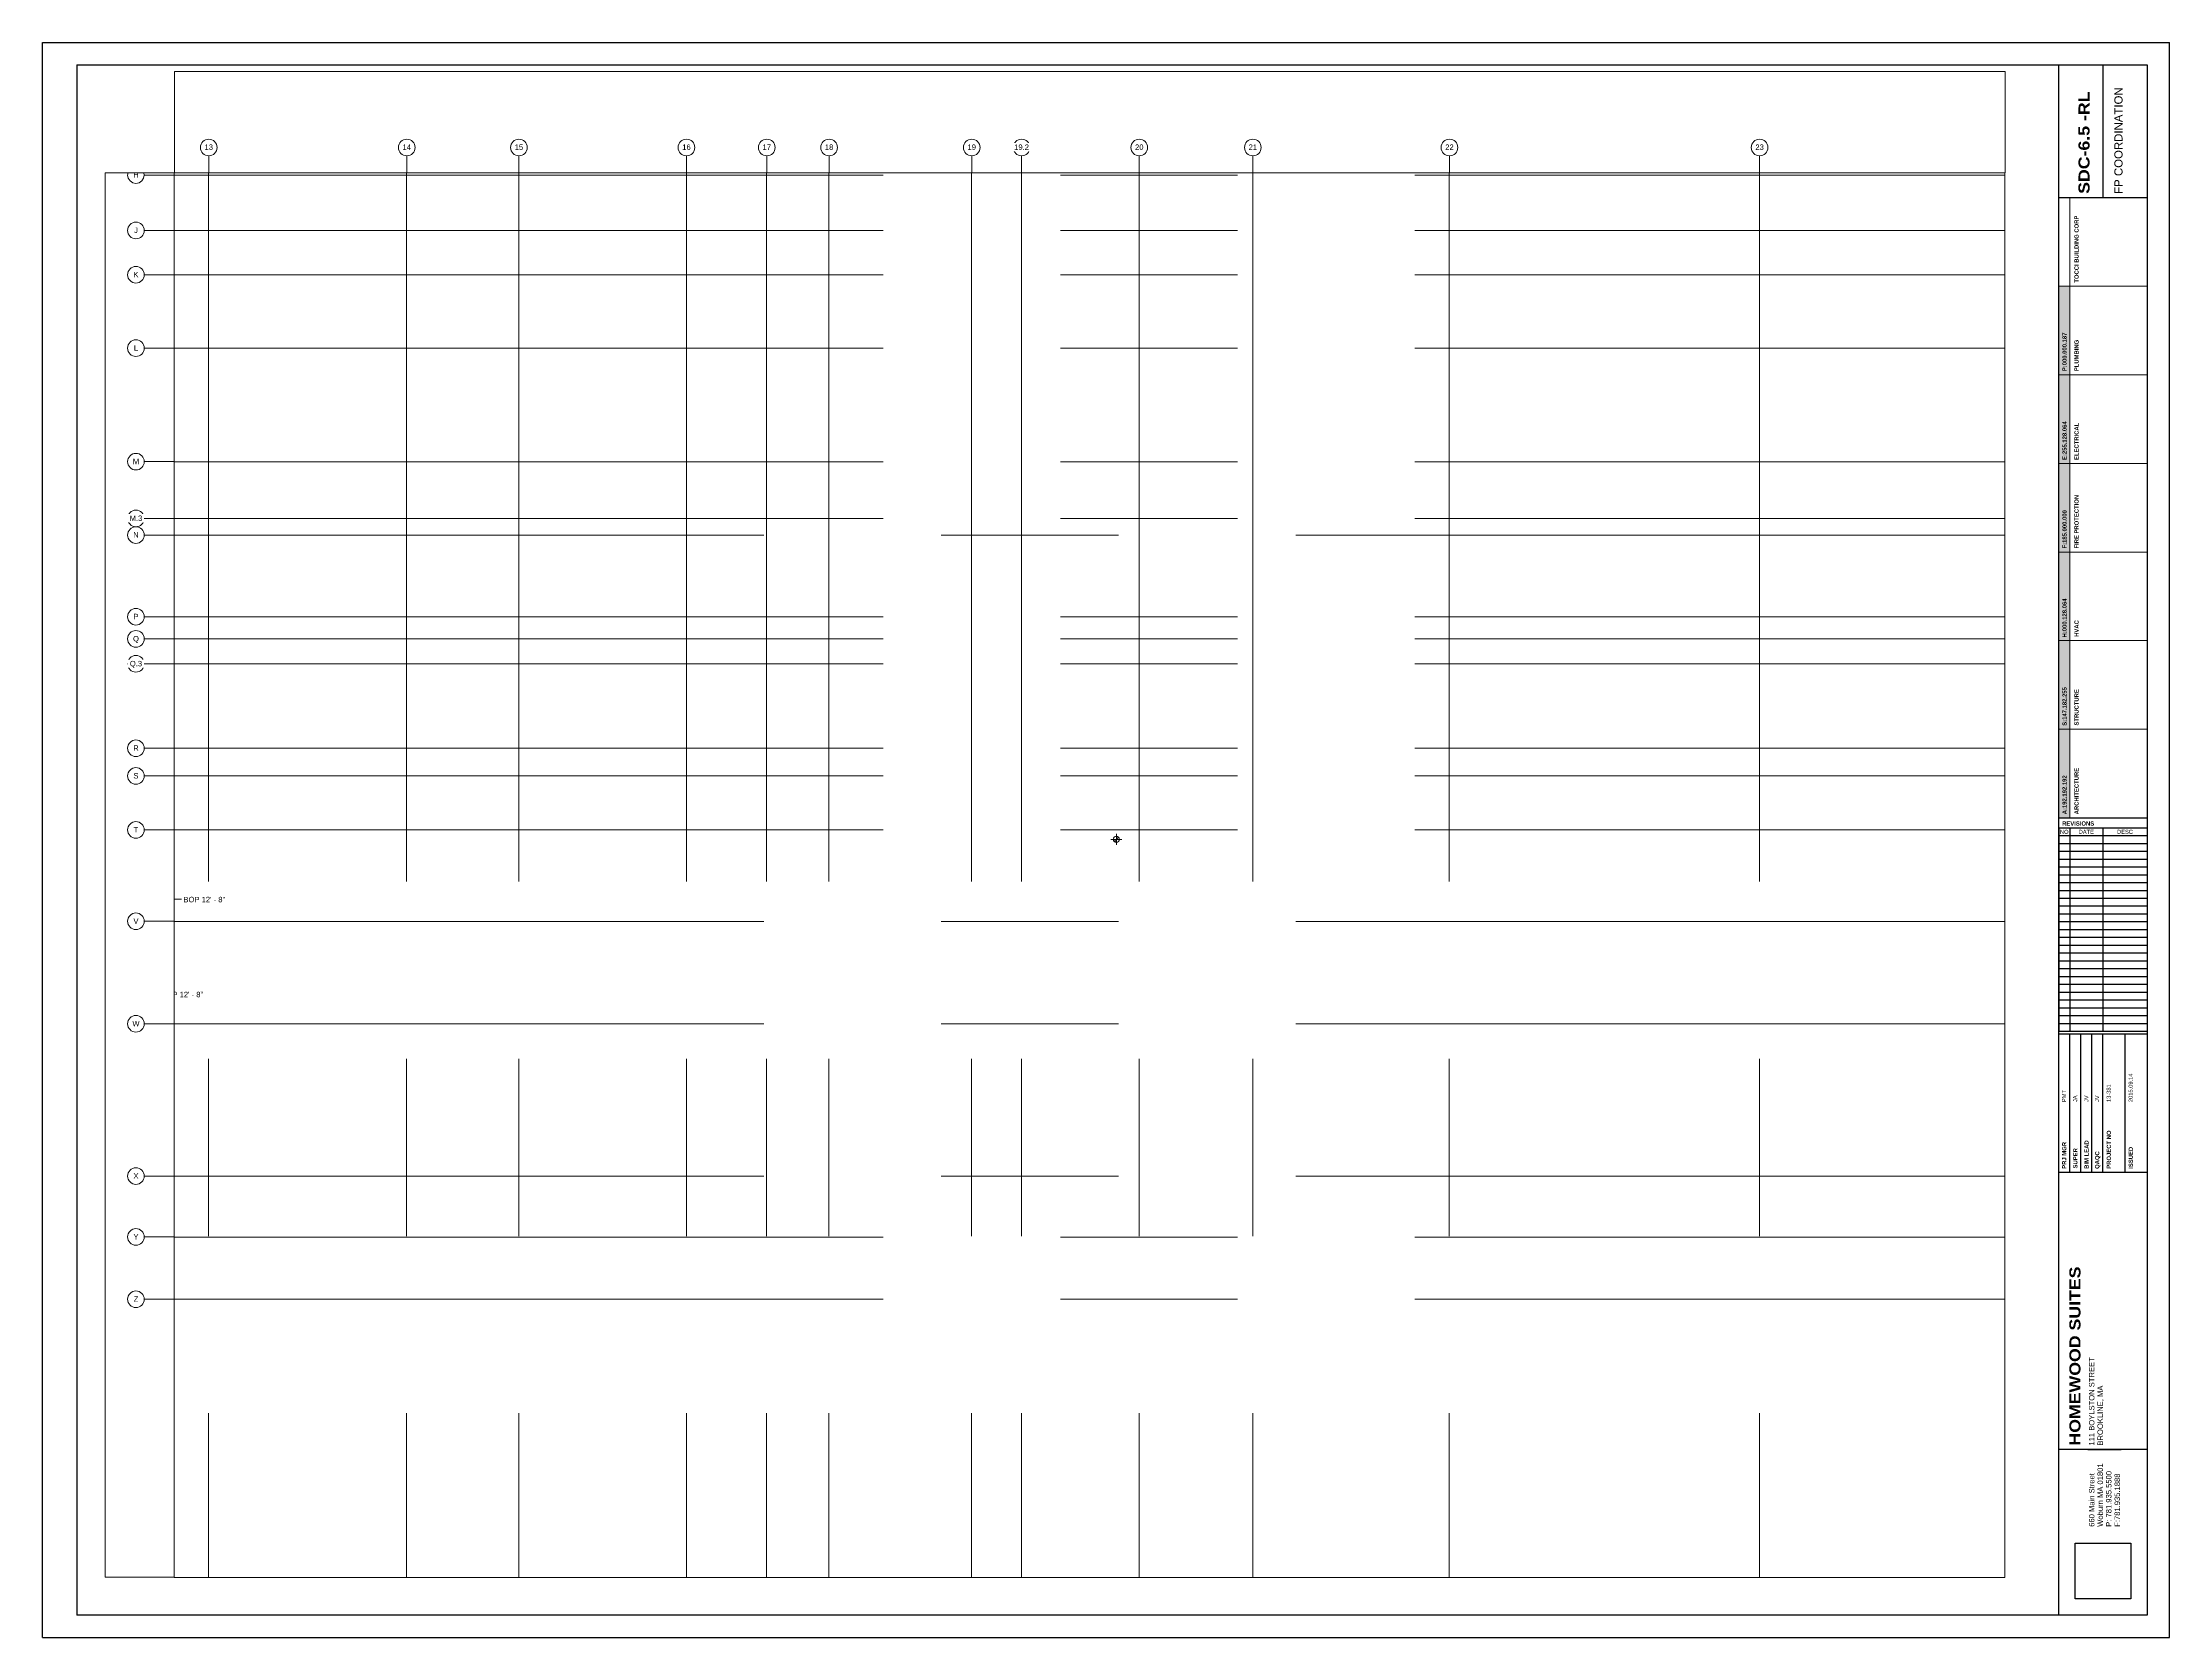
# Paper-space layout 'SDC - 0.0 - LL_B2' of a CAD drawing. Header units: inches. Extents: x -5.5 to 42.5, y -0.2 to 35.8.
# The model-space entities are those that its viewports show. They can reach past a viewport. Long polylines and large blocks are cut down to what shows.
import ezdxf

# ---------------------------------------------------------------- set-up
doc = ezdxf.new("R2010")
doc.units = ezdxf.units.IN
doc.header["$MEASUREMENT"] = 0
doc.linetypes.add('Grid Line', pattern=[0.875, 0.5, -0.125, 0.125, -0.125])
for name, color, linetype, lineweight in [('A-ANNO-NOTE', 250, 'Continuous', 9), ('G-ANNO-DIMS', 251, 'Continuous', 9), ('P-PIPE', 1, 'Continuous', 9), ('P-PIPE-CNTR', 1, 'Continuous', 9), ('S-GRID', 8, 'Continuous', 9), ('S-GRID-IDEN', 8, 'Continuous', 13)]:
    doc.layers.add(name, color=color, linetype=linetype, lineweight=lineweight)
doc.layers.add('VIEWPORT', color=7, linetype='Continuous', plot=False)
doc.layers.add('X - REF - ELEC', color=7, linetype='Continuous', true_color=0xff8040)
doc.styles.add('Arial', font='arial.ttf', dxfattribs={"height": 3.934132})
doc.styles.add('Arial Black', font='', dxfattribs={"height": 0.25})
doc.styles.add('Arial_1', font='arial.ttf', dxfattribs={"height": 5.901198})
doc.styles.add('Arial_2', font='arial.ttf', dxfattribs={"height": 0.092206})
doc.styles.add('Arial_B', font='arialbd.ttf', dxfattribs={"height": 0.095133})
doc.styles.get('Arial Black').set_extended_font_data('Arial Black')
picture_1 = doc.add_image_def('image1.jpg', size_in_pixel=(300, 300))

# ---------------------------------------------------------------- blocks, each defined once
blk = doc.blocks.new('Coordination Legend_36X48_2011 - Coordination Legend_36X48_2011-2112261-')
at = {"layer": 'A-ANNO-NOTE'}
for color, points in [(5, [(0, 10), (0, 12), (0.25, 12), (0.25, 10)]), (3, [(0, 4), (0, 6), (0.25, 6), (0.25, 4)]), (253, [(0, 2), (0.25, 2), (0.25, 0), (0, 0)])]:
    blk.add_hatch(color=color, dxfattribs=at).paths.add_polyline_path(points, flags=0)
at = {"layer": 'A-ANNO-NOTE', "true_color": 0xff8040, "transparency": 33554687}
blk.add_hatch(color=11, dxfattribs=at).paths.add_polyline_path([(0, 10), (0.25, 10), (0.25, 8), (0, 8)], flags=0)
at = {"layer": 'A-ANNO-NOTE', "true_color": 0xb90000}
blk.add_hatch(color=12, dxfattribs=at).paths.add_polyline_path([(0, 8), (0.25, 8), (0.25, 6), (0, 6)], flags=0)
at = {"layer": 'A-ANNO-NOTE', "true_color": 0x93b6ff}
blk.add_hatch(color=151, dxfattribs=at).paths.add_polyline_path([(0, 4), (0.25, 4), (0.25, 2), (0, 2)], flags=0)
at = {"layer": 'A-ANNO-NOTE'}
for p, q in [((0.25, 12), (0.25, 14)), ((0.25, 12), (0, 12)), ((0, 12), (0, 10)), ((0.25, 12), (2, 12)), ((0.25, 10), (0.25, 12)), ((0, 10), (0.25, 10)), ((0, 10), (0, 8)), ((0.25, 10), (0, 10)), ((0.25, 10), (2, 10)), ((0.25, 8), (0.25, 10)), ((0, 8), (0.25, 8)), ((0, 8), (0, 6)), ((0.25, 8), (0, 8)), ((0.25, 8), (2, 8)), ((0.25, 6), (0.25, 8)), ((0, 6), (0.25, 6)), ((0.25, 6), (0, 6)), ((0, 6), (0, 4)), ((0.25, 6), (2, 6)), ((0.25, 4), (0.25, 6)), ((0, 4), (0.25, 4)), ((0, 4), (0, 2)), ((0.25, 4), (0, 4)), ((0.25, 4), (2, 4)), ((0.25, 2), (0.25, 4)), ((0, 2), (0.25, 2)), ((0, 2), (0, 0)), ((0.25, 2), (0, 2)), ((0.25, 2), (2, 2)), ((0.25, 0), (0.25, 2)), ((0, 0), (0.25, 0))]:
    blk.add_line(p, q, dxfattribs=at)
at = {"layer": 'A-ANNO-NOTE', "char_height": 0.09513, "attachment_point": 1, "rotation": 90, "line_spacing_factor": 0.938532, "style": 'Arial_B'}
for s, insert, width in [('P:000.000.187', (0.085, 10.082), 1.008), ('E:255.128.064', (0.085, 8.078), 1.008), ('F:185.000.000', (0.085, 6.081), 1.00012), ('H:000.128.064', (0.085, 4.072), 1.017), ('S:147.182.255', (0.085, 2.079), 1.008), ('A:192.192.192', (0.085, 0.081), 1.01362)]:
    blk.add_mtext(s, dxfattribs=dict(at, insert=insert, width=width))
blk = doc.blocks.new('Grid - 3_16_-139788-ROOF LEVEL')
at = {"layer": 'S-GRID-IDEN'}
blk.add_circle((0, 0), 0.188, dxfattribs=at)

msp = doc.modelspace()

# ---------------------------------------------------------------- linework, layer by layer
at = {"layer": 'G-ANNO-DIMS'}
for p, q in [((-2414.9, 262.3), (-2382.9, 288.9)), ((-2382.9, 288.9), (-2375.7, 288.9))]:
    msp.add_line(p, q, dxfattribs=at)
at = {"layer": 'P-PIPE'}
for centre, radius, start, end in [((-1700.4, 332.2), 2.25, 0, 180), ((-1700.4, 332.2), 2.25, 0, 180), ((-1700.4, 332.2), 2.25, 0, 180), ((-1700.4, 332.2), 2.25, 180, 0), ((-1700.4, 332.2), 2.25, 180, 0), ((-1700.4, 332.2), 2.25, 180, 0), ((-1700.4, 331.1), 1.12, 90, 270), ((-1700.4, 331.1), 1.12, 90, 270), ((-1700.4, 331.1), 1.12, 90, 270), ((-1700.4, 333.4), 1.12, 270, 90), ((-1700.4, 333.4), 1.12, 270, 90), ((-1700.4, 333.4), 1.12, 270, 90)]:
    msp.add_arc(centre, radius, start, end, dxfattribs=at)
at = {"layer": 'P-PIPE-CNTR'}
for p, q in [((-1704.4, 332.2), (-1696.4, 332.2)), ((-1704.4, 332.2), (-1696.4, 332.2)), ((-1704.4, 332.2), (-1696.4, 332.2)), ((-1700.4, 328.2), (-1700.4, 336.2)), ((-1700.4, 328.2), (-1700.4, 336.2)), ((-1700.4, 328.2), (-1700.4, 336.2))]:
    msp.add_line(p, q, dxfattribs=at)

# ---------------------------------------------------------------- block references
at = {"layer": 'S-GRID-IDEN', "xscale": 31.99999999999999, "yscale": 31.99999999999999, "zscale": 31.99999999999999}
for p, rotation in [((-2356, 1777.7), 180), ((-2213, 1777.7), 180), ((-2132, 1777.7), 180), ((-2011, 1777.7), 180), ((-1953, 1777.7), 180), ((-1908, 1777.7), 180), ((-1805, 1777.7), 180), ((-1769, 1777.7), 180), ((-1684, 1777.7), 180), ((-1602, 1777.7), 180), ((-1460, 1777.7), 180), ((-1236, 1777.7), 180), ((-3672.4, 812), 269.9999999999996), ((-3672.4, 772), 269.9999999999996), ((-3672.4, 740), 269.9999999999996), ((-3672.4, 687), 269.9999999999996), ((-3672.4, 605), 269.9999999999996), ((-3672.4, 552), 90), ((-3672.4, 477), 269.9999999999996), ((-3672.4, 459), 269.9999999999996), ((-3672.4, 398), 269.9999999999996), ((-3672.4, 378), 269.9999999999996), ((-3672.4, 339), 269.9999999999996), ((-3672.4, 273), 90), ((-3672.4, 199), 90), ((-3672.4, 89), 90), ((-3672.4, 45), 269.9999999999996), ((-3672.4, 0), 269.9999999999996)]:
    msp.add_blockref('Grid - 3_16_-139788-ROOF LEVEL', p, dxfattribs=dict(at, rotation=rotation))

# ---------------------------------------------------------------- texts
at = {"layer": 'G-ANNO-DIMS', "char_height": 3.934, "width": 35.952, "attachment_point": 1, "line_spacing_factor": 0.938532, "style": 'Arial'}
for insert in [(-2374.2, 290.7), (-2390.1, 222.1)]:
    msp.add_mtext('BOP 12\' - 8"', dxfattribs=dict(at, insert=insert))

# ---------------------------------------------------------------- next in the draw order: texts
at = {"layer": 'S-GRID-IDEN', "lineweight": 9, "char_height": 3.93, "attachment_point": 2, "line_spacing_factor": 0.938532, "style": 'Arial', "bg_fill": 3, "box_fill_scale": 1.25, "bg_fill_color": 0, "bg_fill_transparency": 0}
for s, insert, width in [('13', (-2356, 1779.9), 7.296), ('14', (-2213, 1779.9), 7.296), ('15', (-2132, 1779.9), 7.296), ('16', (-2011, 1779.9), 7.296), ('17', (-1953, 1779.9), 7.296), ('18', (-1908, 1779.9), 7.296), ('19', (-1805, 1779.9), 7.296), ('19.2', (-1769, 1779.9), 12.768), ('20', (-1684, 1779.9), 7.296), ('21', (-1602, 1779.9), 7.296), ('22', (-1460, 1779.9), 7.296), ('23', (-1236, 1779.9), 7.296), ('H', (-3672.4, 814.1), 4.704), ('J', (-3672.4, 774.1), 3.264), ('K', (-3672.4, 742.1), 4.368), ('L', (-3672.4, 689.1), 3.648), ('M', (-3672.4, 607.1), 5.424), ('N', (-3672.4, 554.1), 4.704), ('Q', (-3672.4, 479.1), 5.088), ('Q.3', (-3672.4, 461.1), 10.56), ('R', (-3672.4, 400.1), 4.704), ('S', (-3672.4, 380.1), 4.368), ('T', (-3672.4, 341.1), 3.984), ('V', (-3672.4, 275.1), 4.368), ('W', (-3672.4, 201.1), 6.144), ('X', (-3672.4, 91.1), 4.368), ('Y', (-3672.4, 47.1), 4.272), ('Z', (-3672.4, 2.1), 3.984)]:
    msp.add_mtext(s, dxfattribs=dict(at, insert=insert, width=width))

# ---------------------------------------------------------------- next in the draw order: linework, layer by layer
at = {"layer": 'S-GRID', "linetype": 'Grid Line'}
for p, q in [((-2356, 1771.7), (-2356, -484.3)), ((-2213, 1771.7), (-2213, -484.3)), ((-2132, 1771.7), (-2132, -484.3)), ((-2011, 1771.7), (-2011, -484.3)), ((-1953, 1771.7), (-1953, -484.3)), ((-1908, 1771.7), (-1908, -484.3)), ((-1805, 1771.7), (-1805, -484.3)), ((-1769, 1771.7), (-1769, -484.3)), ((-1684, 1771.7), (-1684, -484.3)), ((-1602, 1771.7), (-1602, -484.3)), ((-1460, 1771.7), (-1460, -484.3)), ((-1236, 1771.7), (-1236, -484.3)), ((-3666.4, 812), (228, 812)), ((-3666.4, 772), (228, 772)), ((-3666.4, 740), (228, 740)), ((-3666.4, 687), (228, 687)), ((-3666.4, 605), (228, 605)), ((228, 552), (-3666.4, 552)), ((-3666.4, 477), (228, 477)), ((-3666.4, 459), (228, 459)), ((-3666.4, 398), (228, 398)), ((-3666.4, 378), (228, 378)), ((-3666.4, 339), (226, 339)), ((228, 273), (-3666.4, 273)), ((228, 199), (-3666.4, 199)), ((228, 89), (-3666.4, 89)), ((-3666.4, 45), (228, 45)), ((-3666.4, 0), (228, 0))]:
    msp.add_line(p, q, dxfattribs=at)

# ---------------------------------------------------------------- next in the draw order: block references
at = {"layer": 'S-GRID-IDEN', "xscale": 31.99999999999999, "yscale": 31.99999999999999, "zscale": 31.99999999999999, "rotation": 269.9999999999996}
for p in [(-3672.4, 564), (-3672.4, 493)]:
    msp.add_blockref('Grid - 3_16_-139788-ROOF LEVEL', p, dxfattribs=at)

# ---------------------------------------------------------------- next in the draw order: texts
at = {"layer": 'S-GRID-IDEN', "lineweight": 9, "char_height": 3.93, "attachment_point": 2, "line_spacing_factor": 0.938532, "style": 'Arial', "bg_fill": 3, "box_fill_scale": 1.25, "bg_fill_color": 0, "bg_fill_transparency": 0}
for s, insert, width in [('M.3', (-3672.4, 566.1), 10.896), ('P', (-3672.4, 495.1), 4.368)]:
    msp.add_mtext(s, dxfattribs=dict(at, insert=insert, width=width))

# ---------------------------------------------------------------- next in the draw order: linework, layer by layer
at = {"layer": 'S-GRID', "linetype": 'Grid Line'}
for p, q in [((-3666.4, 564), (228, 564)), ((-3666.4, 493), (228, 493))]:
    msp.add_line(p, q, dxfattribs=at)

psp = doc.layouts.new('SDC - 0.0 - LL_B2')

# ---------------------------------------------------------------- linework, layer by layer
for p, q in [((-5.512, 35.801), (42.488, 35.801)), ((-5.512, -0.199), (-5.512, 35.801)), ((42.488, -0.199), (42.488, 35.801)), ((-4.736, 35.301), (41.988, 35.301)), ((-4.736, 35.301), (-4.736, 0.301)), ((40.988, 35.301), (40.988, 32.301)), ((41.988, 35.301), (41.988, 0.301)), ((39.988, 32.301), (41.988, 32.301)), ((41.985, 18.071), (41.985, 17.894)), ((41.985, 17.894), (41.985, 13.477)), ((41.985, 17.717), (39.99, 17.717)), ((41.985, 17.541), (39.99, 17.541)), ((41.985, 17.364), (39.99, 17.364)), ((41.985, 17.187), (39.99, 17.187)), ((41.985, 17.011), (39.99, 17.011)), ((41.985, 16.834), (39.99, 16.834)), ((41.985, 16.657), (39.99, 16.657)), ((41.985, 16.481), (39.99, 16.481)), ((41.985, 16.304), (39.99, 16.304)), ((41.985, 16.127), (39.99, 16.127)), ((41.985, 15.951), (39.99, 15.951)), ((41.985, 15.774), (39.99, 15.774)), ((41.985, 15.597), (39.99, 15.597)), ((41.985, 15.42), (39.99, 15.42)), ((41.985, 15.244), (39.99, 15.244)), ((41.985, 15.067), (39.99, 15.067)), ((41.985, 14.89), (39.99, 14.89)), ((41.985, 14.714), (39.99, 14.714)), ((41.985, 14.537), (39.99, 14.537)), ((41.985, 14.36), (39.99, 14.36)), ((41.985, 14.184), (39.99, 14.184)), ((41.985, 14.007), (39.99, 14.007)), ((41.985, 13.83), (39.99, 13.83)), ((41.985, 13.654), (39.99, 13.654)), ((41.985, 13.477), (39.99, 13.477)), ((39.988, 13.426), (41.988, 13.426)), ((40.238, 10.301), (40.238, 13.426)), ((40.488, 10.301), (40.488, 13.426)), ((40.738, 10.301), (40.738, 13.426)), ((40.988, 10.301), (40.988, 13.426)), ((41.488, 10.301), (41.488, 13.426)), ((39.988, 10.301), (41.988, 10.301)), ((41.988, 0.301), (-4.736, 0.301)), ((-5.512, -0.199), (42.488, -0.199))]:
    psp.add_line(p, q)

# ---------------------------------------------------------------- texts
at = {"lineweight": 9, "attachment_point": 1, "rotation": 90}
for s, insert, char_height, width, line_spacing_factor, style in [('SDC-6.5 -RL', (40.435, 32.386), 0.25, 2.82013, 1.176471, 'Arial Black'), ('FP COORDINATION', (41.245, 32.386), 0.18441, 3.09825, 0.938532, 'Arial_1'), ('2015.09.14', (41.565, 11.886), 0.0922, 0.7695, 0.938532, 'Arial_2'), ('PMT', (40.064, 11.886), 0.0922, 0.17888, 0.938532, 'Arial_2'), ('JA', (40.314, 11.886), 0.0922, 0.33187, 0.938532, 'Arial_2'), ('JV', (40.568, 11.886), 0.0922, 0.315, 0.938532, 'Arial_2'), ('JV', (40.807, 11.886), 0.0922, 0.58612, 0.938532, 'Arial_2'), ('13-381', (41.069, 11.886), 0.0922, 0.5625, 0.938532, 'Arial_2')]:
    psp.add_mtext(s, dxfattribs=dict(at, insert=insert, char_height=char_height, width=width, line_spacing_factor=line_spacing_factor, style=style))
at = {"color": 7, "insert": (40.066, 18.221), "char_height": 0.0951, "width": 0.83812, "attachment_point": 1, "line_spacing_factor": 0.938532, "style": 'Arial_B', "bg_fill": 3, "box_fill_scale": 1.25, "bg_fill_color": 0, "bg_fill_transparency": 0}
psp.add_mtext('REVISIONS', dxfattribs=at)
at = {"insert": (41.485, 18.032), "char_height": 0.0922, "width": 0.42525, "attachment_point": 2, "line_spacing_factor": 0.938532, "style": 'Arial_2'}
psp.add_mtext('DESC', dxfattribs=at)
at = {"color": 7, "lineweight": 30, "insert": (40.672, 2.299), "char_height": 0.12294, "width": 1.7055, "attachment_point": 1, "rotation": 90, "line_spacing_factor": 0.938532, "style": 'Arial', "bg_fill": 3, "box_fill_scale": 1.25, "bg_fill_color": 0, "bg_fill_transparency": 0}
psp.add_mtext('660 Main Street\\PWoburn MA 01801\\PP: 781.935.5500\\PF:781.935.1888', dxfattribs=at)

# ---------------------------------------------------------------- pictures from other files: only their frames are drawn
at = {"layer": 'X - REF - ELEC'}
image = psp.add_image(picture_1, insert=(41.613, 0.676), size_in_units=(1.25, 1.25), rotation=90, dxfattribs=at)
image.dxf.flags = 7

# ---------------------------------------------------------------- viewports
at = {"layer": 'VIEWPORT'}
psp.add_viewport(center=(18.124, 34.003), size=(41.311, 2.281543), view_center_point=(-1719.697, 1795.977), view_height=73.009431, dxfattribs=at)
for center, size, view_center_point, view_height, status in [((-3.321, 17.011), (1.56, 31.7036), (-3669.78, 306.447), 1014.5154, 4), ((18.114, 17.01), (41.311, 31.70357), (-1719.925, 306.433), 1014.51481, 3)]:
    psp.add_viewport(center=center, size=size, view_center_point=view_center_point, view_height=view_height, status=status, dxfattribs=at)

# ---------------------------------------------------------------- next in the draw order: linework, layer by layer
for p, q in [((40.239, 18.071), (39.99, 18.071)), ((39.99, 18.071), (39.99, 17.894)), ((41.985, 17.894), (39.99, 17.894)), ((39.99, 17.894), (39.99, 13.477)), ((40.984, 18.071), (40.239, 18.071)), ((40.239, 18.071), (40.239, 17.894)), ((40.239, 17.894), (40.239, 13.477)), ((41.985, 18.071), (40.984, 18.071)), ((40.984, 18.071), (40.984, 17.894)), ((40.984, 17.894), (40.984, 13.477)), ((39.988, 4.051), (41.988, 4.051))]:
    psp.add_line(p, q)

# ---------------------------------------------------------------- next in the draw order: block references
psp.add_blockref('Coordination Legend_36X48_2011 - Coordination Legend_36X48_2011-2112261-', (39.988, 18.301))

# ---------------------------------------------------------------- next in the draw order: texts
at = {"char_height": 0.0922, "attachment_point": 2, "line_spacing_factor": 0.938532, "style": 'Arial_2'}
for s, insert, width in [('NO', (40.115, 18.032), 0.2295), ('DATE', (40.612, 18.032), 0.40837)]:
    psp.add_mtext(s, dxfattribs=dict(at, insert=insert, width=width))
at = {"color": 7, "char_height": 0.0951, "attachment_point": 1, "rotation": 90, "line_spacing_factor": 0.938532, "style": 'Arial_B', "bg_fill": 3, "box_fill_scale": 1.25, "bg_fill_color": 0, "bg_fill_transparency": 0}
for s, insert, width in [('PRJ MGR', (40.067, 10.381), 0.702), ('ISSUED', (41.568, 10.381), 0.57262)]:
    psp.add_mtext(s, dxfattribs=dict(at, insert=insert, width=width))
at = {"lineweight": 9, "insert": (40.23, 4.132), "char_height": 0.25, "width": 5.86061, "attachment_point": 1, "rotation": 90, "line_spacing_factor": 1.176471, "style": 'Arial Black'}
psp.add_mtext('HOMEWOOD SUITES', dxfattribs=at)

# ---------------------------------------------------------------- next in the draw order: linework, layer by layer
psp.add_line((39.988, 35.301), (39.988, 0.301))

# ---------------------------------------------------------------- next in the draw order: texts
at = {"attachment_point": 1, "rotation": 90, "line_spacing_factor": 0.938532, "style": 'Arial_B', "bg_fill": 3, "box_fill_scale": 1.25, "bg_fill_color": 0, "bg_fill_transparency": 0}
for s, insert, char_height, width in [('TOCCI BUILDING CORP', (40.343, 30.381), 0.09513, 1.75725), ('PLUMBING', (40.343, 28.383), 0.0951, 0.82237), ('ELECTRICAL', (40.343, 26.379), 0.0951, 0.97312), ('FIRE PROTECTION', (40.343, 24.38), 0.09513, 1.40512), ('HVAC', (40.343, 22.387), 0.0951, 0.43312), ('STRUCTURE', (40.343, 20.386), 0.0951, 0.95062), ('ARCHITECTURE', (40.343, 18.381), 0.09513, 1.21275)]:
    psp.add_mtext(s, dxfattribs=dict(at, insert=insert, char_height=char_height, width=width))
at = {"color": 7, "insert": (40.317, 10.388), "char_height": 0.0951, "width": 0.52987, "attachment_point": 1, "rotation": 90, "line_spacing_factor": 0.938532, "style": 'Arial_B', "bg_fill": 3, "box_fill_scale": 1.25, "bg_fill_color": 0, "bg_fill_transparency": 0}
psp.add_mtext('SUPER', dxfattribs=at)
at = {"lineweight": 9, "insert": (40.672, 4.132), "char_height": 0.12294, "width": 2.136, "attachment_point": 1, "rotation": 90, "line_spacing_factor": 0.938532, "style": 'Arial', "bg_fill": 3, "box_fill_scale": 1.25, "bg_fill_color": 0, "bg_fill_transparency": 0}
psp.add_mtext('111 BOYLSTON STREET \\PBROOKLINE, MA', dxfattribs=at)

# ---------------------------------------------------------------- next in the draw order: linework, layer by layer
psp.add_line((39.988, 18.301), (41.988, 18.301))

# ---------------------------------------------------------------- next in the draw order: texts
at = {"color": 7, "insert": (40.57, 10.38), "char_height": 0.0951, "width": 0.74137, "attachment_point": 1, "rotation": 90, "line_spacing_factor": 0.938532, "style": 'Arial_B', "bg_fill": 3, "box_fill_scale": 1.25, "bg_fill_color": 0, "bg_fill_transparency": 0}
psp.add_mtext('BIM LEAD', dxfattribs=at)

# ---------------------------------------------------------------- next in the draw order: texts
at = {"color": 7, "insert": (40.809, 10.378), "char_height": 0.0951, "width": 0.46012, "attachment_point": 1, "rotation": 90, "line_spacing_factor": 0.938532, "style": 'Arial_B', "bg_fill": 3, "box_fill_scale": 1.25, "bg_fill_color": 0, "bg_fill_transparency": 0}
psp.add_mtext('QAQC', dxfattribs=at)

# ---------------------------------------------------------------- next in the draw order: texts
at = {"color": 7, "insert": (41.072, 10.381), "char_height": 0.0951, "width": 1.00238, "attachment_point": 1, "rotation": 90, "line_spacing_factor": 0.938532, "style": 'Arial_B', "bg_fill": 3, "box_fill_scale": 1.25, "bg_fill_color": 0, "bg_fill_transparency": 0}
psp.add_mtext('PROJECT NO', dxfattribs=at)

doc.saveas('drawing.dxf')
